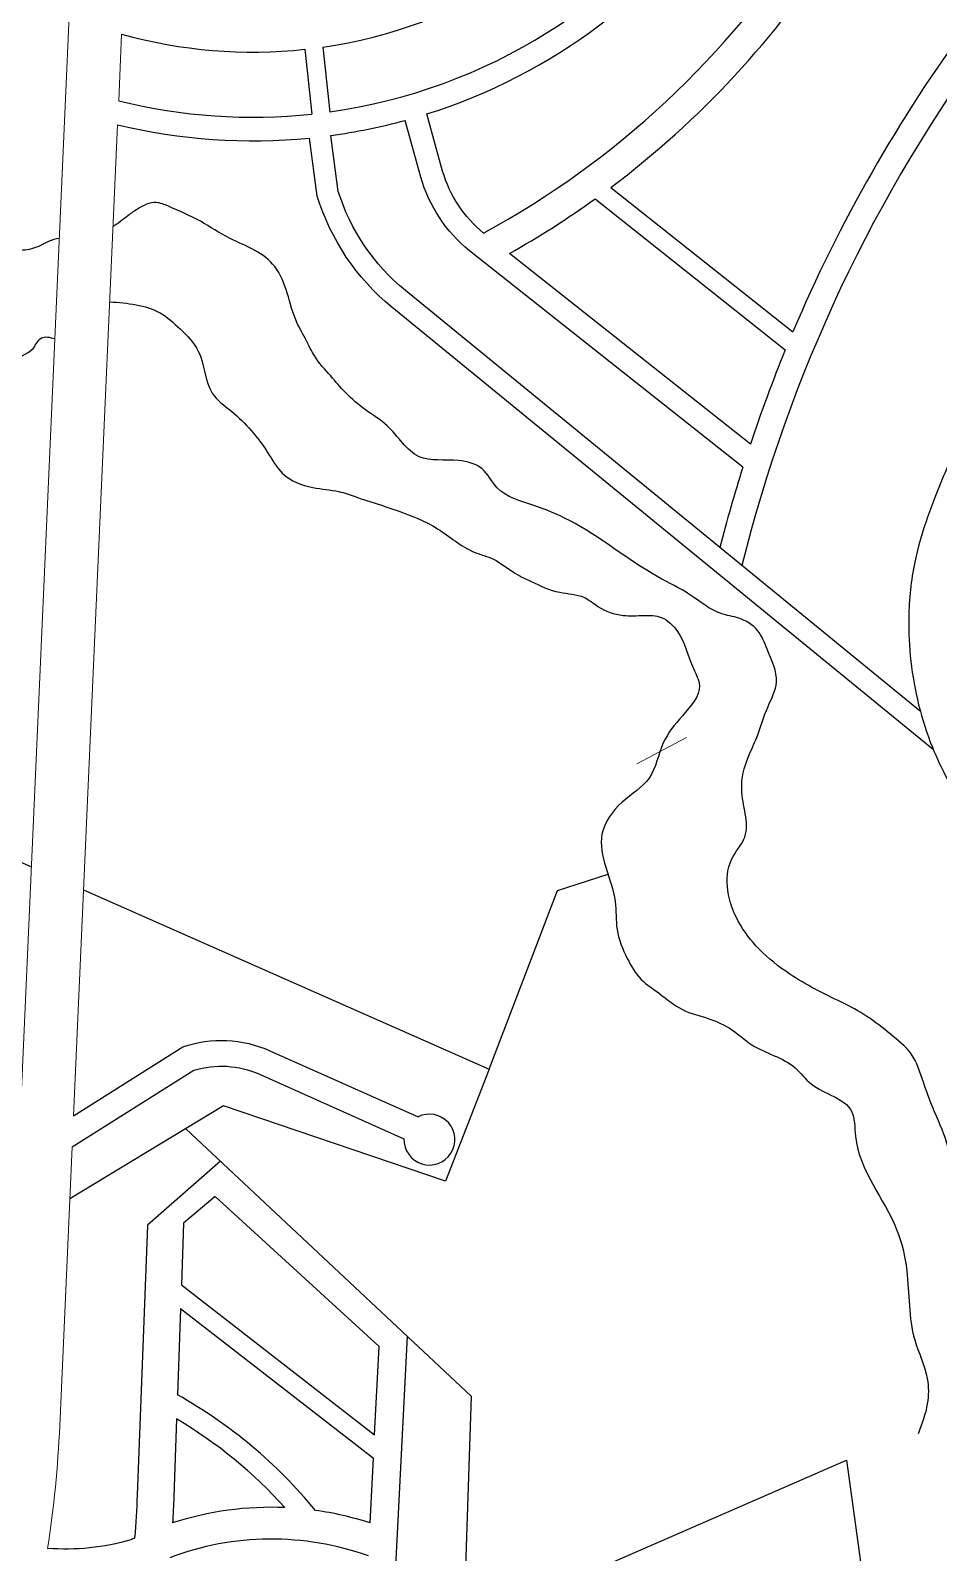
# Model space of a CAD drawing. Header units: inches. Extents: x -1369 to 1198, y -366 to 1398.
# Drawn here: x -530.52 to -515.44, y 976.37 to 1001.66 of the extents above; entities that cross this region are included whole.
import ezdxf

# ---------------------------------------------------------------- set-up
doc = ezdxf.new("R2010")
doc.units = ezdxf.units.IN
doc.header["$MEASUREMENT"] = 0
for name, color, linetype in [('CREEK_RIVER', 7, 'Continuous'), ('Layer1', 7, 'Continuous'), ('SUBLOTS', 1, 'Continuous')]:
    doc.layers.add(name, color=color, linetype=linetype)
for name, color, linetype, lineweight in [('ROAD', 8, 'Continuous', 20), ('SUBDIVIDION', 8, 'Continuous', 25), ('VICINITY', 8, 'Continuous', 20)]:
    doc.layers.add(name, color=color, linetype=linetype, lineweight=lineweight)

msp = doc.modelspace()

# ---------------------------------------------------------------- linework, layer by layer
at = {"layer": 'CREEK_RIVER', "color": 8}
for points, knots in [([(-530.044, 998.2088), (-530.1703, 998.2023), (-530.3659, 998.0612), (-530.7144, 997.9833), (-531.008, 998.0495), (-531.3137, 998.0371), (-531.5149, 997.812), (-531.879, 997.8626), (-532.2653, 998.0086), (-532.7048, 998.1524), (-533.1076, 998.3733), (-533.596, 998.7303), (-533.7645, 999.3558), (-534.4354, 999.9825), (-535.1867, 1000.3105), (-535.7075, 1000.9362), (-535.8518, 1001.4566), (-536.3249, 1001.6813), (-536.8857, 1001.9051), (-537.3475, 1002.4922), (-537.8964, 1003.023), (-538.1229, 1003.6671), (-538.4677, 1004.1644), (-538.4938, 1004.7295), (-538.7434, 1005.2391), (-539.1604, 1005.6349), (-539.0695, 1006.1878), (-539.2999, 1006.7367), (-539.4034, 1007.5565), (-539.6176, 1008.5736), (-539.4285, 1009.7142), (-540.076, 1010.1089), (-540.4154, 1010.4567), (-540.761, 1010.8524), (-540.8821, 1011.378), (-541.0202, 1011.926), (-541.1712, 1012.4933), (-541.1445, 1013.0439), (-541.0144, 1013.411), (-540.9349, 1013.7004), (-540.9116, 1014.0023), (-540.5199, 1014.5061), (-540.3457, 1015.1302), (-540.0027, 1015.9012), (-540.4319, 1016.2673), (-540.8301, 1016.8063), (-541.1998, 1017.5092), (-541.9891, 1017.3991), (-542.5728, 1017.3037), (-543.1823, 1017.3779), (-543.6734, 1017.3114), (-544.0495, 1017.4035), (-544.4825, 1017.3637), (-544.976, 1017.4632), (-545.5238, 1017.6789), (-545.8913, 1018.1841), (-546.4434, 1018.3385), (-546.834, 1018.649), (-547.284, 1019.1035), (-547.8252, 1019.5114), (-548.31, 1019.957), (-548.629, 1020.1802), (-548.8841, 1020.4323), (-549.1523, 1020.6396), (-549.6406, 1020.7056), (-549.8275, 1020.1923), (-549.7254, 1019.7441), (-550.0632, 1019.5403), (-550.2209, 1019.2496), (-550.4755, 1019.0242), (-550.6639, 1018.6732), (-550.6056, 1018.3981), (-550.5861, 1018.2249), (-550.5861, 1018.2242)], [0.68153492, 0.68153492, 0.68153492, 0.68153492, 0.68281732, 0.6837774, 0.68503138, 0.68581932, 0.68668574, 0.68777919, 0.68914585, 0.69092521, 0.69234618, 0.69375261, 0.6968318, 0.69837761, 0.70279601, 0.70483641, 0.70634911, 0.70789428, 0.70975688, 0.71238389, 0.71515606, 0.71729722, 0.71911262, 0.7210823, 0.72275805, 0.72474998, 0.72636629, 0.72793162, 0.73063579, 0.73451447, 0.73876896, 0.74017538, 0.74168486, 0.74369379, 0.74527378, 0.74699007, 0.74937789, 0.75109805, 0.75239889, 0.75325704, 0.75410406, 0.75536274, 0.75939417, 0.76089593, 0.76298933, 0.76410315, 0.7679346, 0.76923738, 0.77164665, 0.77393829, 0.77529308, 0.77655245, 0.77775005, 0.77959902, 0.78155534, 0.78347066, 0.78556609, 0.78705492, 0.78841723, 0.79196296, 0.79380918, 0.79499622, 0.79584356, 0.79738872, 0.79837941, 0.80019481, 0.80166001, 0.80250736, 0.80376724, 0.80494724, 0.80587813, 0.80759593, 0.80760301, 0.80760301, 0.80760301, 0.80760301]), ([(-549.4831, 1017.601), (-549.4551, 1017.6953), (-549.3774, 1017.9679), (-549.2966, 1018.4902), (-548.5819, 1018.2924), (-548.2052, 1017.8293), (-547.6455, 1017.4833), (-547.1895, 1017.2029), (-546.7483, 1017.1321), (-546.0356, 1017.0143), (-545.4546, 1016.3441), (-544.7068, 1015.8121), (-544.1227, 1015.8352), (-543.7527, 1015.4803), (-543.2079, 1015.6995), (-542.762, 1015.8203), (-542.0721, 1015.9621), (-541.571, 1015.0929), (-541.5929, 1014.3522), (-541.7731, 1013.7318), (-541.923, 1013.1369), (-541.8241, 1012.347), (-542.5692, 1011.7155), (-543.0847, 1011.208), (-543.4689, 1010.4908), (-543.1497, 1010.0885), (-543.0402, 1009.5081), (-542.6229, 1009.1341), (-542.2064, 1008.7534), (-541.7456, 1008.6073), (-541.2656, 1008.5455), (-540.7675, 1008.3252), (-540.2415, 1007.9385), (-540.1719, 1007.153), (-539.8481, 1006.5155), (-540.0078, 1005.7605), (-539.7072, 1005.2403), (-539.5935, 1004.7527), (-539.4398, 1004.4813), (-539.3742, 1004.2181), (-539.2634, 1003.9885), (-539.1944, 1003.7521), (-539.131, 1003.4664), (-538.6569, 1003.1661), (-538.9356, 1002.4351), (-538.3948, 1002.0916), (-538.4608, 1001.7181), (-538.3143, 1001.4064), (-538.3059, 1000.9483), (-537.9695, 1000.5584), (-537.3029, 1000.2443), (-536.7725, 999.6742), (-536.0074, 999.3998), (-535.4438, 998.9049), (-534.5307, 998.6425), (-534.5349, 997.7009), (-534.398, 997.038), (-534.7274, 996.3298), (-534.1019, 996.0483), (-533.626, 996.0111), (-533.1395, 996.15), (-532.696, 995.8388), (-532.1283, 995.9105), (-531.6567, 995.8587), (-531.1855, 995.927), (-530.8997, 996.2136), (-530.4972, 996.2756), (-530.3631, 996.6051), (-530.201, 996.5641), (-530.118, 996.5431)], [0.08114435, 0.08114435, 0.08114435, 0.08114435, 0.0821006, 0.08379495, 0.08536907, 0.08786289, 0.0900236, 0.09184042, 0.09315032, 0.09446023, 0.09895606, 0.10152354, 0.10334654, 0.10444401, 0.10619156, 0.10844665, 0.10939928, 0.11287517, 0.1159344, 0.11702708, 0.11928557, 0.12214144, 0.12422966, 0.1284061, 0.12983171, 0.13157731, 0.13293168, 0.13569534, 0.13684235, 0.13856837, 0.14039136, 0.14166278, 0.14402848, 0.14640441, 0.14917016, 0.15095065, 0.15374711, 0.15485527, 0.15595086, 0.15683025, 0.1575533, 0.15848561, 0.15931243, 0.16037528, 0.16356042, 0.16478554, 0.16590336, 0.16694236, 0.16818594, 0.17036684, 0.17158848, 0.17557288, 0.17788737, 0.17952381, 0.18313496, 0.18591626, 0.18781038, 0.19019511, 0.1920178, 0.19335813, 0.19514254, 0.19669275, 0.19836331, 0.20064514, 0.20149646, 0.20299471, 0.20451352, 0.20522593, 0.20597195, 0.20597195, 0.20597195, 0.20597195]), ([(-512.9988, 980.8418), (-513.0611, 980.7751), (-513.1862, 980.6319), (-513.5588, 980.5308), (-513.9462, 980.7565), (-514.4328, 980.7896), (-514.8805, 981.3531), (-515.1367, 982.1555), (-515.2284, 983.0813), (-515.5199, 983.7041), (-515.7018, 984.1998), (-515.8467, 984.673), (-516.2467, 984.9842), (-516.617, 985.29), (-517.0525, 985.5156), (-517.4919, 985.724), (-517.9665, 986.0021), (-518.5572, 986.4655), (-518.9882, 987.1575), (-518.9457, 987.8797), (-518.5063, 988.3395), (-518.7876, 988.9778), (-518.6367, 989.5329), (-518.4238, 989.9677), (-518.3091, 990.3915), (-518.0466, 990.8749), (-518.2725, 991.3104), (-518.4138, 991.7223), (-518.7321, 991.9118), (-519.1603, 991.9664), (-519.5599, 992.3127), (-520.448, 992.7284), (-521.2279, 993.3961), (-522.1591, 993.7839), (-522.7584, 993.9381), (-522.9868, 994.4279), (-523.493, 994.5651), (-524.1522, 994.4498), (-524.4997, 995.0741), (-524.9611, 995.3464), (-525.283, 995.62), (-525.5428, 995.9361), (-525.7976, 996.2049), (-525.9424, 996.5292), (-526.2277, 996.9935), (-526.2733, 997.6426), (-526.8013, 998.0359), (-527.2518, 998.2064), (-527.7022, 998.5142), (-528.1116, 998.6894), (-528.4716, 998.8463), (-528.7149, 998.723), (-528.9321, 998.568), (-529.0637, 998.4569), (-529.1506, 998.4061)], [0.585254581, 0.585254581, 0.585254581, 0.585254581, 0.586160659, 0.587133345, 0.588814044, 0.590444797, 0.591733466, 0.595629052, 0.598812804, 0.600938644, 0.602436862, 0.604138233, 0.605721294, 0.607355858, 0.608963834, 0.610593615, 0.612227477, 0.614446946, 0.618101932, 0.619831527, 0.621277465, 0.623933113, 0.62573931, 0.62692821, 0.628755375, 0.630187037, 0.632081085, 0.633244697, 0.634486468, 0.635509419, 0.637518243, 0.639545909, 0.64535126, 0.647497886, 0.649756432, 0.651089455, 0.652472852, 0.654669636, 0.657135865, 0.658624687, 0.660064399, 0.661317875, 0.662724073, 0.663725067, 0.664842392, 0.668179048, 0.669585469, 0.671145592, 0.673011765, 0.674968082, 0.675676257, 0.676779493, 0.677414923, 0.678414241, 0.678414241, 0.678414241, 0.678414241])]:
    msp.add_open_spline(points, degree=3, knots=knots, dxfattribs=at)
msp.add_spline([(-529.2062, 997.1552), (-528.3714, 996.9702), (-528.0375, 996.7032), (-527.737, 996.3362), (-527.5032, 995.6355), (-527.186, 995.3351), (-526.5849, 994.6511), (-526.3345, 994.3007), (-525.8336, 994.0672), (-525.3995, 994.0004), (-525.1324, 993.917), (-524.4311, 993.6834), (-523.7633, 993.3831), (-523.1509, 992.9933), (-522.8337, 992.8765), (-522.4997, 992.6596), (-522.2159, 992.5095), (-521.7317, 992.326), (-521.331, 992.2425), (-521.0972, 992.0924), (-520.6798, 991.9422), (-520.3292, 991.9422), (-520.0454, 991.9089), (-519.7782, 991.6753), (-519.5111, 991.058), (-519.4109, 990.7744), (-519.6948, 990.2738), (-520.012, 989.8234), (-520.2457, 989.2394), (-520.6965, 988.839), (-521.0305, 988.3051), (-520.8134, 987.1873), (-520.78, 986.7202), (-520.6109, 986.2407), (-520.3771, 985.8903), (-520.0766, 985.6567), (-519.6926, 985.3898), (-519.2585, 985.2396), (-518.8744, 985.0561), (-518.5405, 984.8058), (-517.8226, 984.4221), (-517.5554, 984.1552), (-516.8876, 983.7047), (-516.8208, 983.2876), (-516.1362, 981.736), (-515.9693, 981.052), (-515.8357, 979.9008), (-515.6275, 979.2566), (-515.6275, 978.8395), (-515.7777, 978.3389)], degree=3, dxfattribs=at)
at = {"layer": 'Layer1', "color": 8, "linetype": 'Continuous', "ltscale": 0.1}
msp.add_open_spline([(-515.2176, 994.589), (-515.2633, 994.4819), (-515.3095, 994.3734), (-515.4476, 994.0427), (-515.5391, 993.8154), (-515.7055, 993.3388), (-515.78, 993.0899), (-515.8663, 992.677), (-515.8905, 992.5222), (-515.9239, 992.2137), (-515.9332, 992.0593), (-515.9399, 991.6621), (-515.9274, 991.42), (-515.8454, 990.6945), (-515.7296, 990.2116), (-515.4716, 989.573), (-515.3894, 989.4001), (-515.2126, 989.0684), (-515.1177, 988.9087), (-514.8539, 988.4962), (-514.6786, 988.254), (-514.389, 987.8659), (-514.2739, 987.7148), (-514.0488, 987.4142), (-513.9371, 987.2627), (-513.603, 986.8059), (-513.3819, 986.4978), (-513.1455, 986.1678), (-513.1308, 986.1473), (-513.1162, 986.1269)], degree=3, knots=[0, 0, 0, 0, 1.2674385, 1.2674385, 3.8023156, 3.8023156, 6.3371927, 6.3371927, 7.8161575, 7.8161575, 9.2951222, 9.2951222, 11.6300554, 11.6300554, 16.380048, 16.380048, 18.2205415, 18.2205415, 20.061035, 20.061035, 23.1461022, 23.1461022, 25.2175758, 25.2175758, 27.2890493, 27.2890493, 31.4319965, 31.4319965, 31.7055752, 31.7055752, 31.7055752, 31.7055752], dxfattribs=at)
at = {"layer": 'ROAD', "color": 1}
msp.add_lwpolyline([(-529.0086, 1001.6028), (-529.0577, 1000.4964)], dxfattribs=at)
at = {"layer": 'SUBDIVIDION', "color": 8}
for p, q in [((-525.965, 1001.3509), (-525.8499, 1000.2746)), ((-525.6647, 1001.3887), (-525.5489, 1000.3068)), ((-520.8843, 999.0558), (-517.8612, 996.6526)), ((-521.1445, 998.8649), (-517.9856, 996.3537)), ((-528.0157, 980.8173), (-524.8073, 978.3252)), ((-528.0299, 980.4222), (-524.8271, 977.9345)), ((-524.4968, 975.336), (-524.2628, 979.9601))]:
    msp.add_line(p, q, dxfattribs=at)
for points in [[(-518.6909, 994.4045), (-523.2334, 998.004, -0.1524022), (-524.0407, 999.2249), (-524.2991, 1000.1703)], [(-522.9971, 998.2978, -0.1517588), (-523.6777, 999.3271), (-523.9373, 1000.2769)], [(-515.5248, 989.7054), (-524.5222, 997.0676, -0.1481968), (-525.7598, 998.9128), (-525.8908, 999.8768)], [(-515.7421, 990.3441), (-524.2963, 997.3437, -0.1461272), (-525.4103, 998.9902), (-525.5365, 999.9182)], [(-529.8072, 983.6271), (-527.9922, 984.7717, -0.1900376), (-526.5457, 984.7054), (-524.0857, 983.608)], [(-529.8303, 983.107), (-527.809, 984.3817, -0.1822322), (-526.7202, 984.3151), (-524.3192, 983.244)], [(-527.3677, 982.8702), (-528.5768, 981.8095), (-528.7505, 977.3221, -0.0106467), (-528.7934, 976.6075, -0.0106467)], [(-528.0957, 978.5865), (-528.1418, 977.2985, -0.006339), (-528.1645, 976.8574)], [(-526.2969, 977.113, 0.0894689), (-528.1645, 976.8574)], [(-524.8816, 976.8579, 0.0440096), (-525.7906, 977.0671, 0.0440096)], [(-528.7934, 976.6075, 0.0031968), (-528.8546, 976.5781, -0.0921019), (-530.2388, 976.4358)], [(-524.9093, 976.3089, 0.1781416), (-528.2111, 976.281, 0.1715213)]]:
    msp.add_lwpolyline(points, format="xyb", dxfattribs=at)
for points in [[(-518.5666, 994.7872), (-522.5677, 997.9576)], [(-527.4549, 982.2832), (-527.979, 981.8416), (-528.0157, 980.8173)], [(-524.8073, 978.3252), (-524.7331, 979.7925), (-527.4549, 982.2832)], [(-528.0299, 980.4222), (-528.0813, 978.987)], [(-524.8816, 976.8579), (-524.8271, 977.9345)]]:
    msp.add_lwpolyline(points, dxfattribs=at)
for centre, radius, start, end in [((-526.8289, 1009.4255), 8.1208, 278.24285, 325.7513), ((-526.8289, 1009.4255), 9.2032, 277.99153, 326.18957), ((-526.8289, 1009.4255), 9.5947, 287.54013, 326.32373), ((-530.0904, 1011.3289), 14.8365, 298.56113, 327.50322), ((-530.0904, 1011.3289), 15.3421, 306.87353, 327.56817), ((-526.8289, 1009.4255), 8.1208, 254.43068, 276.10678), ((-494.5917, 986.7863), 24.8458, 143.46752, 166.06524), ((-494.5917, 986.7863), 25.2747, 143.5698, 157.02299), ((-526.8289, 1009.4255), 9.2032, 255.98486, 276.10678), ((-526.8289, 1009.4255), 9.5947, 256.45901, 275.61104), ((-526.8289, 1009.4255), 9.5947, 277.7415, 285.28757), ((-530.0904, 1011.3289), 15.3421, 299.36197, 305.66833), ((-494.5917, 986.7863), 25.2747, 157.75678, 161.54515), ((-494.5917, 986.7863), 25.2747, 162.45723, 165.60535), ((-523.8968, 983.2299), 0.4227, 178.09445, 116.55342), ((-532.0235, 971.9572), 8.0597, 39.34598, 60.71727), ((-532.0235, 971.9572), 7.7055, 41.99733, 59.35357)]:
    msp.add_arc(centre, radius, start, end, dxfattribs=at)
at = {"layer": 'SUBLOTS', "color": 8}
for points in [[(-534.2686, 989.4243), (-530.5082, 987.762)], [(-529.6406, 987.3785), (-522.9017, 984.3997), (-521.7685, 987.372), (-520.9306, 987.6401)], [(-522.9017, 984.3997), (-523.6294, 982.541), (-527.3179, 983.7894), (-529.8685, 982.2471)], [(-527.9444, 983.4106), (-523.2014, 978.9654), (-523.3294, 975.1278), (-523.7467, 969.8493)], [(-523.3294, 975.1278), (-516.9714, 977.8994), (-516.2886, 972.9532), (-510.819, 970.0633), (-511.5095, 968.1349), (-517.6115, 970.7786), (-522.7747, 967.8364), (-525.719, 973.9339), (-531.1767, 972.4442)]]:
    msp.add_lwpolyline(points, dxfattribs=at)
at = {"layer": 'VICINITY', "color": 8, "linetype": 'Continuous', "ltscale": 0.1}
msp.add_line((-520.4509, 989.4736), (-519.6255, 989.9135), dxfattribs=at)
at = {"layer": 'VICINITY', "color": 1}
for points in [[(-524.3348, 1016.514), (-528.5904, 1008.5467, 0.1335211), (-529.8241, 1003.1589), (-530.7174, 983.0531)], [(-529.8303, 983.107), (-530.0362, 978.4747, -0.0273287), (-530.2388, 976.4358, -0.0273287)]]:
    msp.add_lwpolyline(points, format="xyb", dxfattribs=at)
msp.add_lwpolyline([(-529.0755, 1000.0975), (-529.8072, 983.6271)], dxfattribs=at)

doc.saveas('drawing.dxf')
